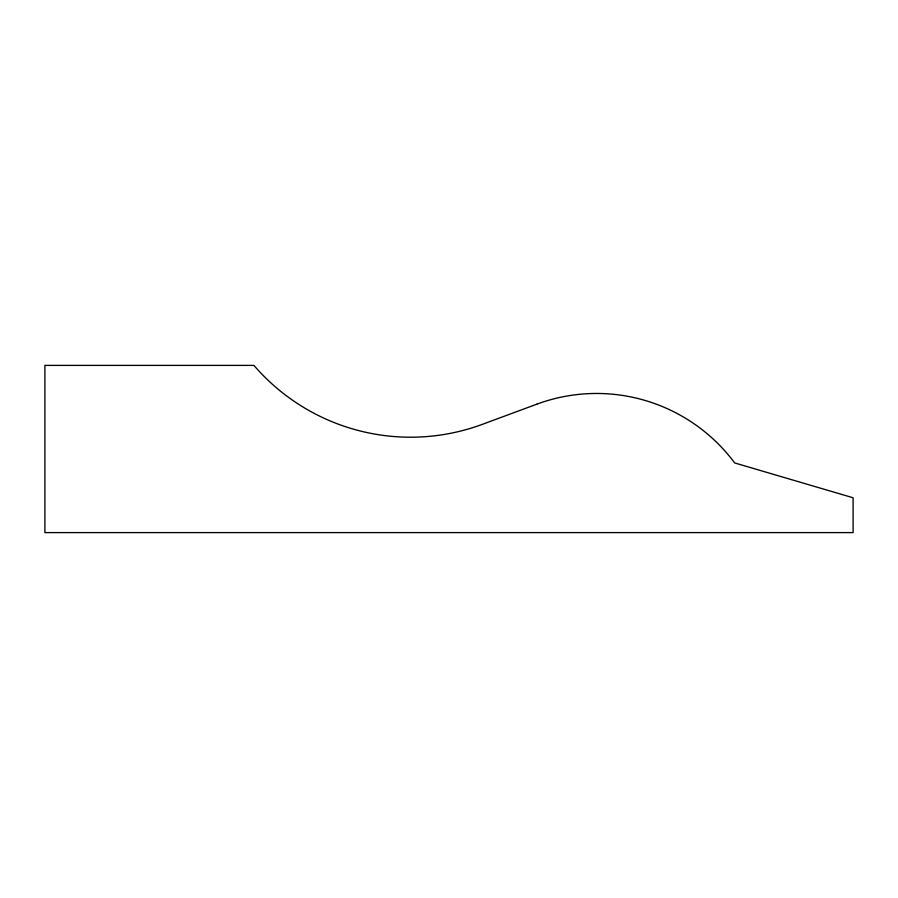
<?xml version="1.0" encoding="UTF-8"?>
<svg xmlns="http://www.w3.org/2000/svg" width="898" height="898" viewBox="0 0 898 898"><rect width="100%" height="100%" fill="white"/><g stroke="black" fill="none" stroke-linecap="round" stroke-linejoin="round"><path stroke-width="1.35" d="M536.813 404.179L482.417 424.327A206.776 206.776 0 0 1 253.921 365.396L44.9 365.396L44.9 532.604L853.1 532.604L853.1 497.773L734.654 462.93A171.978 171.978 0 0 0 536.813 404.179"/></g></svg>
